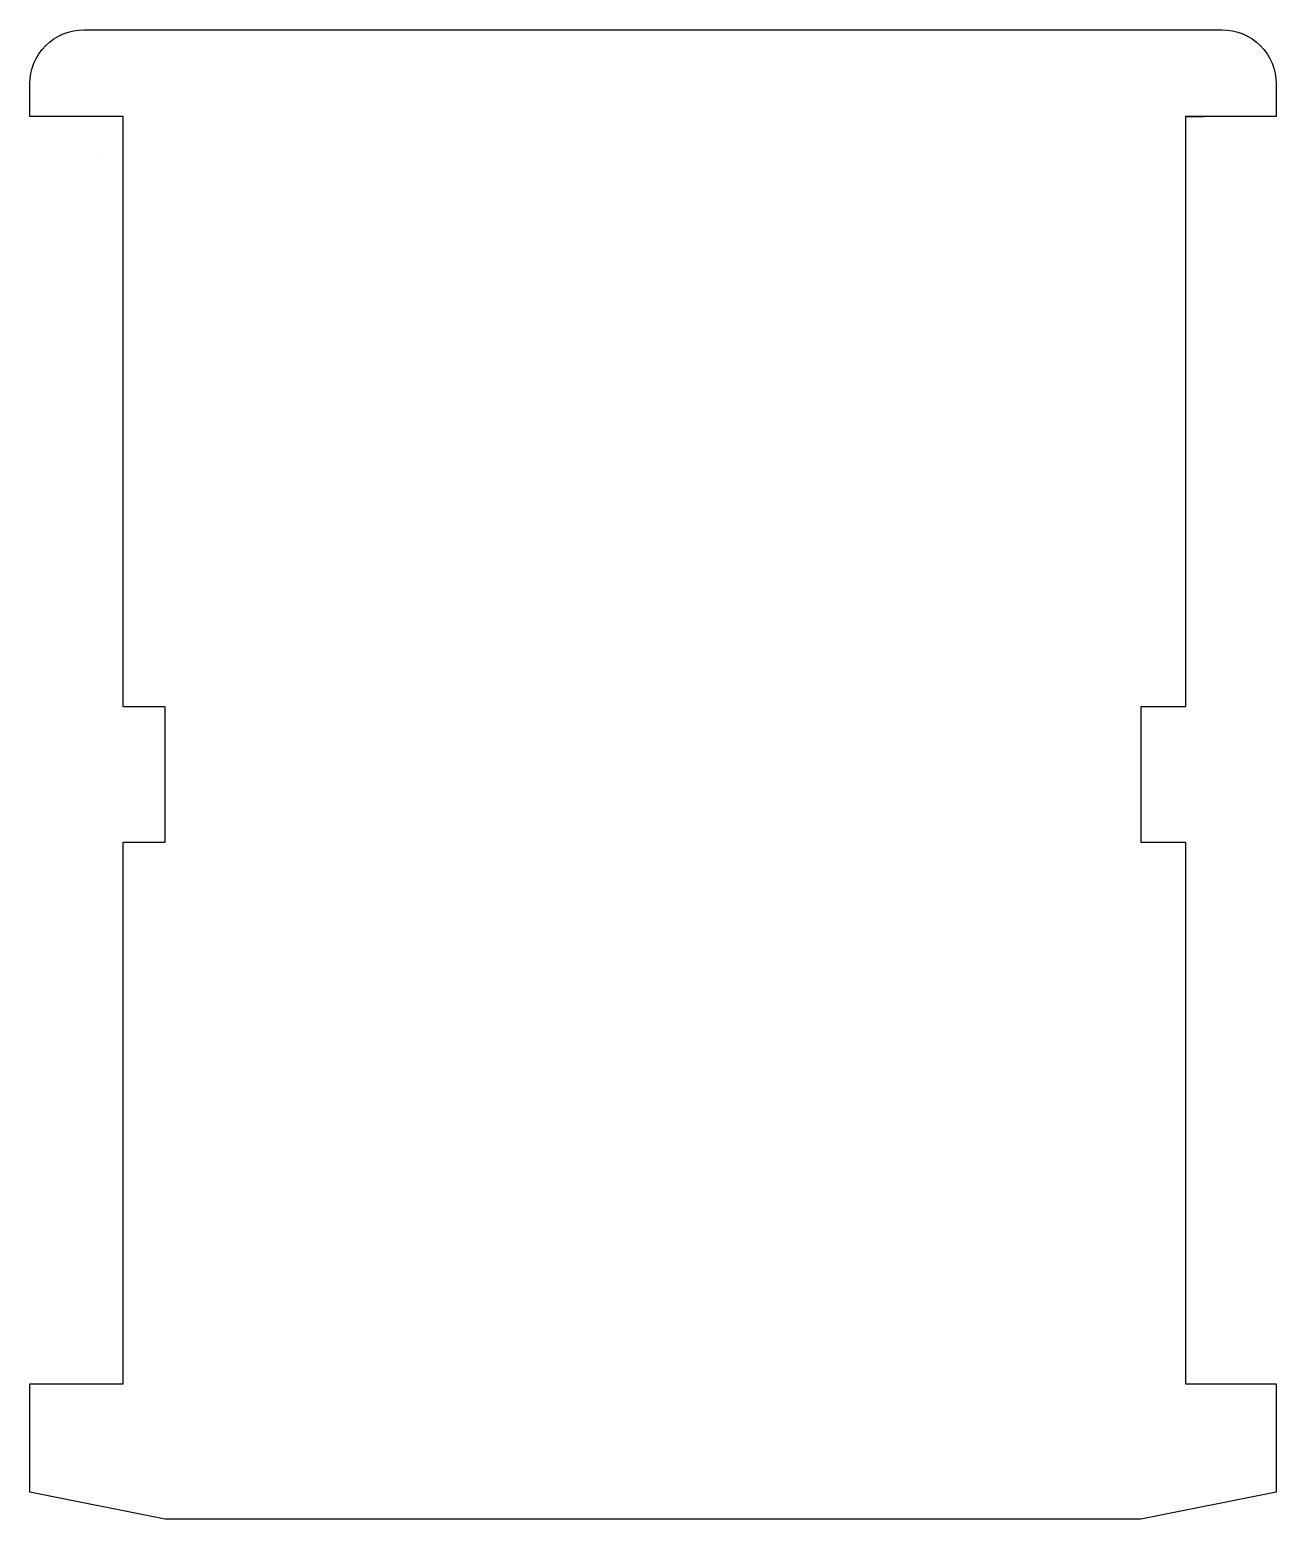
# Model space of a CAD drawing. Header units: millimetres. Extents: x 10 to 56, y 0 to 55.
import ezdxf

# ---------------------------------------------------------------- set-up
doc = ezdxf.new("R2010")
doc.units = ezdxf.units.MM
doc.layers.get('0').update_dxf_attribs({"linetype": 'CONTINUOUS'})

msp = doc.modelspace()

# ---------------------------------------------------------------- linework, layer by layer
for p, q in [((12.7, 55), (53.34, 55)), ((13.442, 51.8), (13.443, 51.8)), ((52.653, 51.8), (53.34, 51.8)), ((52.653, 51.8), (52.653, 50.2)), ((12.7, 50.2), (12.7, 50.2)), ((52.653, 50.2), (52.654, 50.2))]:
    msp.add_line(p, q)
msp.add_lwpolyline([(12, 55), (54, 55, -0.414214), (56, 53), (56, 51.8), (52.653, 51.8), (52.653, 50.2), (52.653, 30), (51, 30), (51, 25), (52.653, 25), (52.653, 6.8), (52.653, 5.2), (52.653, 5), (56, 5), (56, 1), (51, 0), (15, 0), (10, 1), (10, 5), (13.443, 5), (13.443, 5.2), (13.443, 6.8), (13.443, 25), (15, 25), (15, 30), (13.443, 30), (13.443, 50.2), (13.443, 50.2), (13.443, 50.2), (13.443, 51.8), (10, 51.8), (10, 53, -0.414214)], format="xyb", close=True)

doc.saveas('drawing.dxf')
